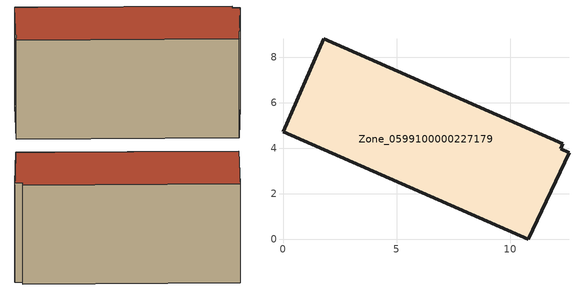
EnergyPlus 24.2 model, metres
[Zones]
Zone_0599100000227179
 floor ground (C_G): 0,4.71 1.8,8.8 12.31,4.2 12.22,3.97 12.58,3.81 10.79,0 z0
 wall outside (C_F): 1.8,8.8 0,4.71 10.79,0 12.58,3.81 12.22,3.97 12.31,4.2 1.8,8.8 z0:5.66
 roof outside (C_R): 10.79,0 12.58,3.81 12.22,3.97 12.31,4.2 1.8,8.8 0,4.71 z5.66
[BUILDING]
Pand.0599100000227179: North Axis=0; Terrain=City; Loads Convergence Tolerance Value=0.04; Temperature Convergence Tolerance Value=0.4; Solar Distribution=FullExterior; Maximum Number of Warmup Days=25; Minimum Number of Warmup Days=1
[Site:Location]
Rotterdam.The.Hague.AP_ZH_NLD Design_Conditions: Latitude=51.96; Longitude=4.45; Time Zone=1; Elevation=-4.5
[SITE:GROUNDTEMPERATURE:BUILDINGSURFACE]
18, 18, 18, 18, 18, 18, 18, 18, 18, 18, 18, 18
[MATERIAL] Thermal Absorptance=0.9; Solar Absorptance=0.7; Visible Absorptance=0.7
Name | Roughness | Thickness | Conductivity | Density | Specific Heat
G.TI.1946-1964 | MediumSmooth | 0.15 | 1 | 540 | 1210
F.TI.1946-1964 | Rough | 0.3 | 0.857143 | 1920 | 840
R.TI.1946-1964 | MediumRough | 0.2 | 0.277778 | 1500 | 1000
[CONSTRUCTION]
C_G: G.TI.1946-1964
C_F: F.TI.1946-1964
C_R: R.TI.1946-1964
[ZONE]
Zone_0599100000227179: Type=1; Multiplier=1; Ceiling Height=Autocalculate; Volume=Autocalculate; Floor Area=autocalculate; Part of Total Floor Area=Yes
[ZONEINFILTRATION:DESIGNFLOWRATE]
Infil_Zone_0599100000227179: Zone or ZoneList or Space or SpaceList=Zone_0599100000227179; Schedule=AlwaysOn; Design Flow Rate Calculation Method=Flow/Area; Flow Rate per Floor Area=0.003; Constant Term Coefficient=1; Temperature Term Coefficient=0; Velocity Term Coefficient=0; Velocity Squared Term Coefficient=0
[HVACTEMPLATE:ZONE:IDEALLOADSAIRSYSTEM]
Zone_0599100000227179: Maximum Heating Supply Air Temperature=50; Minimum Cooling Supply Air Temperature=13; Maximum Heating Supply Air Humidity Ratio=0.0156; Minimum Cooling Supply Air Humidity Ratio=0.0077; Heating Limit=NoLimit; Cooling Limit=NoLimit; Dehumidification Control Type=ConstantSensibleHeatRatio; Cooling Sensible Heat Ratio=0.7; Dehumidification Setpoint=60; Humidification Control Type=None; Humidification Setpoint=30; Outdoor Air Method=None; Outdoor Air Flow Rate per Person=0.00944; Outdoor Air Flow Rate per Zone Floor Area=0; Outdoor Air Flow Rate per Zone=0; Demand Controlled Ventilation Type=None; Outdoor Air Economizer Type=NoEconomizer; Heat Recovery Type=None; Sensible Heat Recovery Effectiveness=0.7; Latent Heat Recovery Effectiveness=0.65
[ZONECONTROL:THERMOSTAT]
ThermostatControl_Zone_0599100000227179: Zone or ZoneList=Zone_0599100000227179; Control Type Schedule=DualSetpointControlType; Control 1=Thermostat_Zone_0599100000227179; Temperature Difference Between Cutout And Setpoint=0
[THERMOSTATSETPOINT:DUALSETPOINT]
Thermostat_Zone_0599100000227179: Heating Setpoint Temperature Schedule=HeatingSetpoint_Zone_0599100000227179; Cooling Setpoint Temperature Schedule=CoolingSetpoint_Zone_0599100000227179
[SCHEDULE:COMPACT]
HeatingSetpoint_Zone_0599100000227179: Through: 12/31, For: AllDays, Until: 24:00, 21
CoolingSetpoint_Zone_0599100000227179: Through: 12/31, For: AllDays, Until: 24:00, 24
DualSetpointControlType: Through: 12/31, For: AllDays, Until: 24:00, 4
AlwaysOn: Through: 12/31, For: AllDays, Until: 24:00, 1
